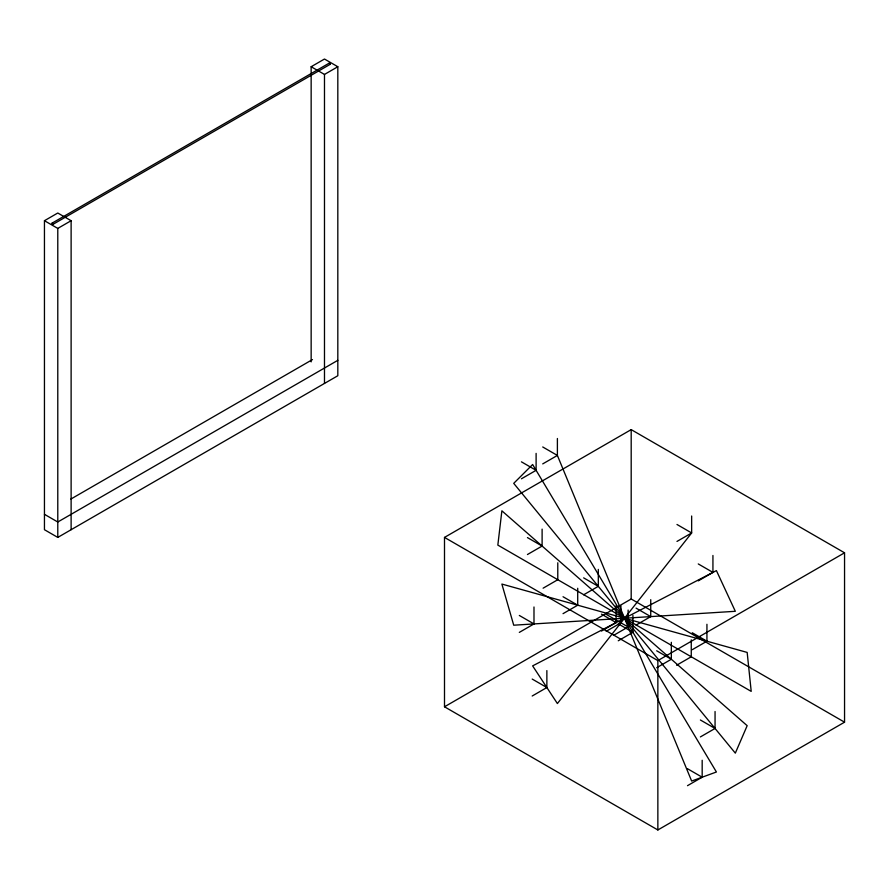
<?xml version="1.0" encoding="UTF-8"?>
<svg xmlns="http://www.w3.org/2000/svg" width="889" height="889" viewBox="0 0 889 889"><rect width="100%" height="100%" fill="white"/><g stroke="black" fill="none" stroke-linecap="round" stroke-linejoin="round"><path stroke-width="1.33" d="M52.073 223.139L52.829 224.439L330.197 64.308L330.197 63.43L329.441 62.997L52.073 223.139L52.829 224.439M329.441 62.997L330.197 64.308M311.15 361.879L311.15 66.731L324.485 59.03L337.82 66.731L337.82 375.736L57.785 537.412L44.45 529.711L44.45 220.705L57.785 213.016L71.12 220.705L71.12 529.711M44.45 220.705L57.785 228.406L71.12 220.705M311.15 66.731L324.485 74.432L337.82 66.731M70.887 499.051L312.461 359.578M337.82 360.334L57.785 522.01L44.45 514.309M542.723 463.902L557.392 455.435L557.392 438.499M521.443 478.782L536.111 470.314L536.111 453.379M444.5 537.412L631.19 429.62L844.55 552.802L844.55 722.179L657.86 829.97L444.5 706.788L444.5 537.412L657.86 660.594L844.55 552.802M527.444 554.525L542.112 546.057L542.112 529.122M543.112 588.185L557.781 579.717L557.781 562.781M583.64 594.797L598.308 586.329L598.308 569.393M519.32 632.39L533.989 623.922L533.989 606.987M676.985 541.423L691.653 532.956L691.653 516.009M563.037 613.666L577.706 605.198L577.706 588.262M444.5 706.788L631.19 598.997L844.55 722.179M601.453 631.068L616.121 622.6L616.121 605.665M606.254 631.29L620.922 622.822L620.922 605.887M698.265 580.873L712.934 572.405L712.934 555.469M613.454 635.446L628.123 626.978L628.123 610.043M636.068 625.067L650.737 616.599L650.737 599.664M618.255 640.78L632.924 632.312L632.924 615.377M532.2 696.009L546.868 687.53L546.868 670.595M656.671 667.728L671.339 659.249L671.339 642.314M692.264 649.681L706.933 641.213L706.933 624.278M676.596 665.25L691.264 656.782L691.264 639.836M700.388 736.925L715.056 728.458L715.056 711.522M687.508 785.676L702.177 777.208L702.177 760.262M542.723 446.967L557.392 455.435L691.653 781.053L716.412 771.996L532.633 464.503L513.72 483.36L735.325 753.139L747.171 725.68L501.874 510.808L497.84 545.101L751.205 691.386L747.171 652.426L501.874 584.062L513.72 625.2L735.325 611.299L716.412 570.605L532.633 665.883L557.392 703.543L691.653 532.956L676.985 524.477M521.443 461.847L536.111 470.314M698.265 563.937L712.934 572.405M527.444 537.589L542.112 546.057M692.264 632.746L706.933 641.213M583.64 577.861L598.308 586.329M636.068 608.132L650.737 616.599M606.254 614.355L628.123 626.978M601.453 614.132L616.121 622.6M618.255 623.845L632.924 632.312M563.037 596.73L577.706 605.198M656.671 650.781L671.339 659.249M519.32 615.455L533.989 623.922M700.388 719.99L715.056 728.458M532.2 679.063L546.868 687.53M687.508 768.741L702.177 777.208M657.86 660.594L657.86 829.97M631.19 429.62L631.19 598.997M324.485 74.432L324.485 383.426M57.785 228.406L57.785 537.412"/></g></svg>
